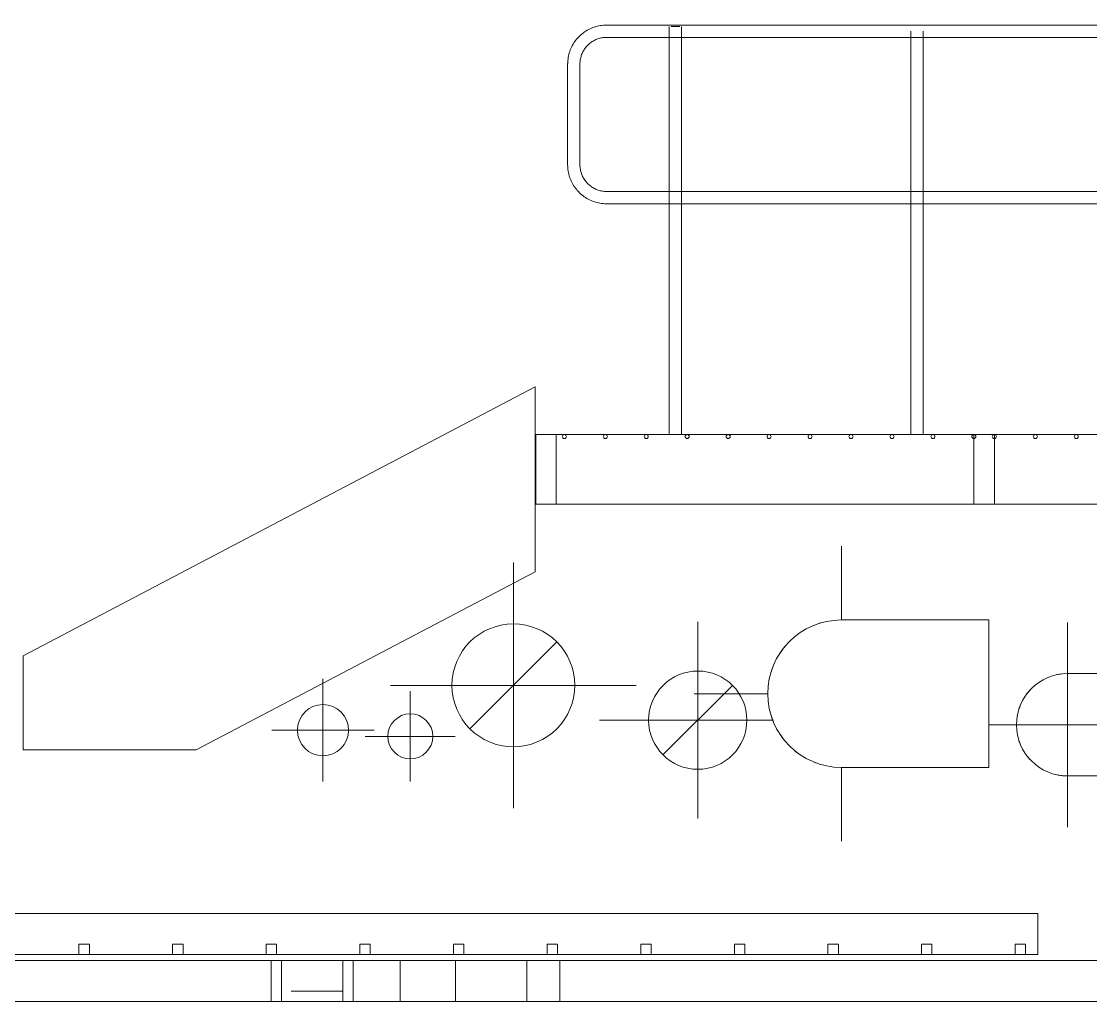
# Model space of a CAD drawing. Header units: centimetres. Extents: x -13467 to 3766, y -437 to 1921.
# Drawn here: x -2742.6 to -2481.5, y 661.3 to 900.7 of the extents above; entities that cross this region are included whole.
import ezdxf

# ---------------------------------------------------------------- set-up
doc = ezdxf.new("R2010")
doc.units = ezdxf.units.CM
for name, color, linetype, lineweight in [('A-FLOR-HRAL', 7, 'Continuous', 9), ('A-GENM', 7, 'Continuous', 9), ('E-CABL-TRAY', 7, 'Continuous', 9), ('M-HVAC-DUCT', 7, 'Continuous', 9), ('M-HVAC-DUCT-CNTR', 7, 'Continuous', 9), ('P-PIPE', 7, 'Continuous', 9), ('P-PIPE-CNTR', 7, 'Continuous', 9), ('S-STRS', 7, 'Continuous', 9)]:
    doc.layers.add(name, color=color, linetype=linetype, lineweight=lineweight)
doc.layers.add('M-HVAC-DUCT-ANNO', color=7, linetype='Continuous', lineweight=9, true_color=0x007f00)

# ---------------------------------------------------------------- blocks, each defined once
blk = doc.blocks.new('M_RVR_Grating - 1_12 x 1_00-V95-Sección 1-2')
at = {"layer": 'A-GENM', "color": 8, "true_color": 0x808080}
for p, q in [((-2065.62, 799.81), (-1953.62, 799.81)), ((-2065.62, 799.81), (-2065.62, 782.81)), ((-2065.62, 799.81), (-2060.62, 799.81)), ((-2065.62, 799.81), (-2065.62, 782.81)), ((-2060.62, 799.81), (-2060.62, 782.81)), ((-1958.62, 799.81), (-1953.62, 799.81)), ((-1958.62, 799.81), (-1958.62, 782.81)), ((-1953.62, 782.81), (-1953.62, 799.81)), ((-1953.62, 799.81), (-1953.62, 782.81)), ((-1953.62, 782.81), (-2065.62, 782.81)), ((-2060.62, 782.81), (-2065.62, 782.81)), ((-1953.62, 782.81), (-1958.62, 782.81))]:
    blk.add_line(p, q, dxfattribs=at)
for centre, start, end in [((-2058.62, 799.31), 0, 180), ((-2058.62, 799.31), 180, 0), ((-2048.62, 799.31), 0, 180), ((-2048.62, 799.31), 180, 0), ((-2038.62, 799.31), 0, 180), ((-2038.62, 799.31), 180, 0), ((-2028.62, 799.31), 0, 180), ((-2028.62, 799.31), 180, 0), ((-2018.62, 799.31), 0, 180), ((-2018.62, 799.31), 180, 0), ((-2008.62, 799.31), 0, 180), ((-2008.62, 799.31), 180, 0), ((-1998.62, 799.31), 0, 180), ((-1998.62, 799.31), 180, 0), ((-1988.62, 799.31), 0, 180), ((-1988.62, 799.31), 180, 0), ((-1978.62, 799.31), 0, 180), ((-1978.62, 799.31), 180, 0), ((-1968.62, 799.31), 0, 180), ((-1968.62, 799.31), 180, 0), ((-1958.62, 799.31), 0, 180), ((-1958.62, 799.31), 180, 0)]:
    blk.add_arc(centre, 0.5, start, end, dxfattribs=at)
blk = doc.blocks.new('M_RVR_Grating - 1_12 x 1_00-V96-Sección 1-2')
at = {"layer": 'A-GENM', "color": 8, "true_color": 0x808080}
for p, q in [((-1958.62, 799.81), (-1846.62, 799.81)), ((-1958.62, 799.81), (-1958.62, 782.81)), ((-1958.62, 799.81), (-1953.62, 799.81)), ((-1958.62, 782.81), (-1958.62, 799.81)), ((-1953.62, 782.81), (-1953.62, 799.81)), ((-1851.62, 799.81), (-1846.62, 799.81)), ((-1851.62, 782.81), (-1851.62, 799.81)), ((-1846.62, 782.81), (-1846.62, 799.81)), ((-1846.62, 782.81), (-1846.62, 799.81)), ((-1846.62, 782.81), (-1958.62, 782.81)), ((-1953.62, 782.81), (-1958.62, 782.81)), ((-1846.62, 782.81), (-1851.62, 782.81))]:
    blk.add_line(p, q, dxfattribs=at)
for centre, start, end in [((-1953.62, 799.31), 0, 180), ((-1953.62, 799.31), 180, 0), ((-1943.62, 799.31), 0, 180), ((-1943.62, 799.31), 180, 0), ((-1933.62, 799.31), 0, 180), ((-1933.62, 799.31), 180, 0), ((-1923.62, 799.31), 0, 180), ((-1923.62, 799.31), 180, 0), ((-1913.62, 799.31), 0, 180), ((-1913.62, 799.31), 180, 0), ((-1903.62, 799.31), 0, 180), ((-1903.62, 799.31), 180, 0), ((-1893.62, 799.31), 0, 180), ((-1893.62, 799.31), 180, 0), ((-1883.62, 799.31), 0, 180), ((-1883.62, 799.31), 180, 0), ((-1873.62, 799.31), 0, 180), ((-1873.62, 799.31), 180, 0), ((-1863.62, 799.31), 0, 180), ((-1863.62, 799.31), 180, 0), ((-1853.62, 799.31), 0, 180), ((-1853.62, 799.31), 180, 0)]:
    blk.add_arc(centre, 0.5, start, end, dxfattribs=at)
blk = doc.blocks.new('Railings 92 - Railings 41-1817481-Sección 1-2')
at = {"layer": 'A-FLOR-HRAL', "color": 8, "true_color": 0x808080}
for p, q in [((-1774.25, 899.76), (-2048.31, 899.76)), ((-2032.99, 899.42), (-2032.99, 799.81)), ((-2030.42, 899.42), (-2032.55, 899.42)), ((-2029.99, 799.81), (-2029.99, 899.42)), ((-1974.04, 898.26), (-1974.04, 799.81)), ((-1971.04, 799.81), (-1971.04, 898.26)), ((-1861.58, 900.09), (-1861.58, 799.81)), ((-1858.58, 900.09), (-1861.58, 900.09)), ((-1858.58, 799.81), (-1858.58, 900.09)), ((-1786.81, 900.66), (-1786.81, 799.81)), ((-1783.81, 900.66), (-1786.81, 900.66)), ((-1783.81, 799.81), (-1783.81, 900.66)), ((-2048.31, 896.76), (-1774.25, 896.76)), ((-2057.81, 890.26), (-2057.81, 865.64)), ((-2054.81, 865.64), (-2054.81, 890.26)), ((-1767.75, 890.26), (-1767.75, 865.64)), ((-1764.75, 865.64), (-1764.75, 890.26)), ((-1774.25, 859.14), (-2048.31, 859.14)), ((-2048.31, 856.14), (-1774.25, 856.14))]:
    blk.add_line(p, q, dxfattribs=at)
at = {"layer": 'A-FLOR-HRAL', "color": 8, "true_color": 0x808080, "flags": 128}
for points in [[(-2048.31, 899.76), (-2048.69, 899.75), (-2049.06, 899.73), (-2049.44, 899.69), (-2049.82, 899.64), (-2050.19, 899.57), (-2050.56, 899.48), (-2050.93, 899.39), (-2051.29, 899.27), (-2051.65, 899.15), (-2052, 899.01), (-2052.35, 898.85), (-2052.69, 898.68), (-2053.03, 898.5), (-2053.35, 898.31), (-2053.67, 898.1), (-2053.98, 897.88), (-2054.28, 897.64), (-2054.57, 897.4), (-2054.85, 897.14), (-2055.12, 896.88), (-2055.38, 896.6), (-2055.63, 896.31), (-2055.86, 896.01), (-2056.09, 895.71), (-2056.3, 895.39), (-2056.5, 895.07), (-2056.68, 894.73), (-2056.86, 894.4), (-2057.01, 894.05), (-2057.16, 893.7), (-2057.29, 893.34), (-2057.41, 892.98), (-2057.51, 892.61), (-2057.59, 892.24), (-2057.67, 891.87), (-2057.72, 891.5), (-2057.77, 891.12), (-2057.79, 890.74), (-2057.8, 890.36), (-2057.81, 890.26)], [(-1764.75, 890.26), (-1764.76, 890.64), (-1764.78, 891.02), (-1764.82, 891.39), (-1764.88, 891.77), (-1764.94, 892.14), (-1765.03, 892.51), (-1765.12, 892.88), (-1765.24, 893.24), (-1765.36, 893.6), (-1765.5, 893.96), (-1765.66, 894.3), (-1765.83, 894.64), (-1766.01, 894.98), (-1766.2, 895.3), (-1766.41, 895.62), (-1766.63, 895.93), (-1766.87, 896.23), (-1767.11, 896.52), (-1767.37, 896.8), (-1767.64, 897.07), (-1767.91, 897.33), (-1768.2, 897.58), (-1768.5, 897.81), (-1768.81, 898.04), (-1769.12, 898.25), (-1769.44, 898.45), (-1769.78, 898.64), (-1770.11, 898.81), (-1770.46, 898.97), (-1770.81, 899.11), (-1771.17, 899.24), (-1771.53, 899.36), (-1771.9, 899.46), (-1772.27, 899.55), (-1772.64, 899.62), (-1773.01, 899.68), (-1773.39, 899.72), (-1773.77, 899.74), (-1774.15, 899.76), (-1774.25, 899.76)], [(-2054.81, 890.26), (-2054.8, 890.52), (-2054.78, 890.78), (-2054.76, 891.03), (-2054.72, 891.29), (-2054.68, 891.55), (-2054.62, 891.8), (-2054.55, 892.05), (-2054.48, 892.3), (-2054.39, 892.55), (-2054.29, 892.79), (-2054.19, 893.03), (-2054.07, 893.26), (-2053.95, 893.49), (-2053.81, 893.71), (-2053.67, 893.93), (-2053.52, 894.14), (-2053.36, 894.34), (-2053.19, 894.54), (-2053.02, 894.73), (-2052.83, 894.92), (-2052.64, 895.1), (-2052.45, 895.27), (-2052.24, 895.43), (-2052.03, 895.58), (-2051.82, 895.73), (-2051.6, 895.86), (-2051.37, 895.99), (-2051.14, 896.11), (-2050.9, 896.22), (-2050.66, 896.31), (-2050.42, 896.4), (-2050.17, 896.48), (-2049.92, 896.55), (-2049.67, 896.61), (-2049.41, 896.66), (-2049.15, 896.7), (-2048.89, 896.73), (-2048.64, 896.75), (-2048.38, 896.76), (-2048.31, 896.76)], [(-1774.25, 896.76), (-1773.99, 896.75), (-1773.73, 896.74), (-1773.48, 896.71), (-1773.22, 896.67), (-1772.96, 896.63), (-1772.71, 896.57), (-1772.46, 896.5), (-1772.21, 896.43), (-1771.96, 896.34), (-1771.72, 896.24), (-1771.49, 896.14), (-1771.25, 896.02), (-1771.02, 895.9), (-1770.8, 895.76), (-1770.58, 895.62), (-1770.37, 895.47), (-1770.17, 895.31), (-1769.97, 895.14), (-1769.78, 894.97), (-1769.59, 894.79), (-1769.41, 894.6), (-1769.24, 894.4), (-1769.08, 894.19), (-1768.93, 893.98), (-1768.78, 893.77), (-1768.65, 893.55), (-1768.52, 893.32), (-1768.4, 893.09), (-1768.29, 892.85), (-1768.2, 892.61), (-1768.11, 892.37), (-1768.03, 892.12), (-1767.96, 891.87), (-1767.9, 891.62), (-1767.85, 891.36), (-1767.81, 891.1), (-1767.78, 890.85), (-1767.76, 890.59), (-1767.75, 890.33), (-1767.75, 890.26)], [(-2057.81, 865.64), (-2057.8, 865.26), (-2057.77, 864.88), (-2057.74, 864.5), (-2057.68, 864.12), (-2057.62, 863.75), (-2057.53, 863.38), (-2057.44, 863.01), (-2057.32, 862.65), (-2057.2, 862.29), (-2057.06, 861.94), (-2056.9, 861.59), (-2056.73, 861.25), (-2056.55, 860.92), (-2056.35, 860.59), (-2056.15, 860.27), (-2055.93, 859.96), (-2055.69, 859.66), (-2055.45, 859.37), (-2055.19, 859.09), (-2054.92, 858.82), (-2054.65, 858.56), (-2054.36, 858.32), (-2054.06, 858.08), (-2053.75, 857.85), (-2053.44, 857.64), (-2053.11, 857.44), (-2052.78, 857.26), (-2052.44, 857.09), (-2052.1, 856.93), (-2051.75, 856.78), (-2051.39, 856.65), (-2051.03, 856.54), (-2050.66, 856.43), (-2050.29, 856.35), (-2049.92, 856.28), (-2049.54, 856.22), (-2049.17, 856.18), (-2048.79, 856.15), (-2048.41, 856.14), (-2048.31, 856.14)], [(-2048.31, 859.14), (-2048.57, 859.14), (-2048.82, 859.16), (-2049.08, 859.18), (-2049.34, 859.22), (-2049.6, 859.27), (-2049.85, 859.32), (-2050.1, 859.39), (-2050.35, 859.47), (-2050.6, 859.55), (-2050.84, 859.65), (-2051.07, 859.76), (-2051.31, 859.87), (-2051.53, 860), (-2051.76, 860.13), (-2051.98, 860.27), (-2052.19, 860.42), (-2052.39, 860.58), (-2052.59, 860.75), (-2052.78, 860.93), (-2052.97, 861.11), (-2053.15, 861.3), (-2053.32, 861.5), (-2053.48, 861.7), (-2053.63, 861.91), (-2053.77, 862.13), (-2053.91, 862.35), (-2054.04, 862.57), (-2054.16, 862.81), (-2054.26, 863.04), (-2054.36, 863.28), (-2054.45, 863.53), (-2054.53, 863.77), (-2054.6, 864.02), (-2054.66, 864.28), (-2054.71, 864.53), (-2054.75, 864.79), (-2054.78, 865.05), (-2054.8, 865.31), (-2054.8, 865.57), (-2054.81, 865.64)], [(-1774.25, 856.14), (-1773.87, 856.14), (-1773.49, 856.17), (-1773.12, 856.21), (-1772.74, 856.26), (-1772.37, 856.33), (-1772, 856.41), (-1771.63, 856.51), (-1771.27, 856.62), (-1770.91, 856.75), (-1770.55, 856.89), (-1770.21, 857.04), (-1769.87, 857.21), (-1769.53, 857.39), (-1769.21, 857.59), (-1768.89, 857.8), (-1768.58, 858.02), (-1768.28, 858.25), (-1767.99, 858.49), (-1767.71, 858.75), (-1767.44, 859.02), (-1767.18, 859.3), (-1766.93, 859.58), (-1766.7, 859.88), (-1766.47, 860.19), (-1766.26, 860.5), (-1766.06, 860.83), (-1765.88, 861.16), (-1765.7, 861.5), (-1765.54, 861.84), (-1765.4, 862.19), (-1765.27, 862.55), (-1765.15, 862.91), (-1765.05, 863.28), (-1764.96, 863.65), (-1764.89, 864.02), (-1764.84, 864.4), (-1764.79, 864.78), (-1764.77, 865.15), (-1764.75, 865.53), (-1764.75, 865.64)], [(-1767.75, 865.64), (-1767.76, 865.38), (-1767.77, 865.12), (-1767.8, 864.86), (-1767.84, 864.6), (-1767.88, 864.35), (-1767.94, 864.09), (-1768.01, 863.84), (-1768.08, 863.59), (-1768.17, 863.35), (-1768.27, 863.11), (-1768.37, 862.87), (-1768.49, 862.64), (-1768.61, 862.41), (-1768.75, 862.18), (-1768.89, 861.97), (-1769.04, 861.76), (-1769.2, 861.55), (-1769.37, 861.35), (-1769.54, 861.16), (-1769.73, 860.97), (-1769.92, 860.8), (-1770.11, 860.63), (-1770.32, 860.47), (-1770.53, 860.31), (-1770.74, 860.17), (-1770.96, 860.03), (-1771.19, 859.9), (-1771.42, 859.79), (-1771.66, 859.68), (-1771.9, 859.58), (-1772.14, 859.49), (-1772.39, 859.41), (-1772.64, 859.34), (-1772.89, 859.28), (-1773.15, 859.23), (-1773.41, 859.19), (-1773.66, 859.16), (-1773.92, 859.15), (-1774.18, 859.14), (-1774.25, 859.14)]]:
    blk.add_lwpolyline(points, dxfattribs=at)
blk = doc.blocks.new('PQ_RVR_EST-01_ZZ_ZZ_MO_T_A_rvt-2-Sección 1-2')
at = {"layer": 'S-STRS'}
for p, q in [((-2190.75, 745.8), (-2065.75, 811.43)), ((-2065.75, 766.25), (-2065.75, 811.43)), ((-2148.53, 722.79), (-2065.75, 766.25)), ((-2190.75, 722.79), (-2190.75, 745.8)), ((-2148.53, 722.79), (-2190.75, 722.79))]:
    blk.add_line(p, q, dxfattribs=at)
at = {"layer": 'A-FLOR-HRAL', "lineweight": 25}
blk.add_blockref('Railings 92 - Railings 41-1817481-Sección 1-2', (0, 0), dxfattribs=at)
at = {"layer": 'A-GENM', "lineweight": 25}
for name in ['M_RVR_Grating - 1_12 x 1_00-V95-Sección 1-2', 'M_RVR_Grating - 1_12 x 1_00-V96-Sección 1-2']:
    blk.add_blockref(name, (0, 0), dxfattribs=at)
blk = doc.blocks.new('M_Round Elbow - 1 D-1422211-Sección 1-2')
at = {"layer": 'M-HVAC-DUCT', "color": 6, "true_color": 0xff00ff}
for p, q in [((-1954.95, 736.52), (-1954.95, 754.52)), ((-1954.95, 718.52), (-1954.95, 736.52))]:
    blk.add_line(p, q, dxfattribs=at)
at = {"layer": 'M-HVAC-DUCT', "color": 6, "true_color": 0xff00ff, "flags": 128}
for points in [[(-1954.95, 754.52), (-1956.39, 754.52), (-1957.82, 754.52), (-1959.26, 754.52), (-1960.68, 754.52), (-1962.1, 754.52), (-1963.5, 754.52), (-1964.9, 754.52), (-1966.27, 754.52), (-1967.63, 754.52), (-1968.97, 754.52), (-1970.28, 754.52), (-1971.57, 754.52), (-1972.84, 754.52), (-1974.07, 754.52), (-1975.27, 754.52), (-1976.45, 754.52), (-1977.58, 754.52), (-1978.69, 754.52), (-1979.75, 754.52), (-1980.77, 754.52), (-1981.75, 754.52), (-1982.69, 754.52), (-1983.59, 754.52), (-1984.44, 754.52), (-1985.24, 754.52), (-1985.99, 754.52), (-1986.7, 754.52), (-1987.35, 754.52), (-1987.95, 754.52), (-1988.5, 754.52), (-1989, 754.52), (-1989.44, 754.52), (-1989.82, 754.52), (-1990.15, 754.52), (-1990.42, 754.52), (-1990.64, 754.52), (-1990.8, 754.52), (-1990.9, 754.52), (-1990.95, 754.52), (-1990.95, 754.52)], [(-1990.95, 718.52), (-1990.92, 718.52), (-1990.83, 718.52), (-1990.69, 718.52), (-1990.49, 718.52), (-1990.23, 718.52), (-1989.92, 718.52), (-1989.55, 718.52), (-1989.12, 718.52), (-1988.64, 718.52), (-1988.11, 718.52), (-1987.52, 718.52), (-1986.88, 718.52), (-1986.19, 718.52), (-1985.45, 718.52), (-1984.66, 718.52), (-1983.82, 718.52), (-1982.94, 718.52), (-1982.01, 718.52), (-1981.04, 718.52), (-1980.03, 718.52), (-1978.98, 718.52), (-1977.88, 718.52), (-1976.76, 718.52), (-1975.59, 718.52), (-1974.4, 718.52), (-1973.17, 718.52), (-1971.92, 718.52), (-1970.63, 718.52), (-1969.32, 718.52), (-1967.99, 718.52), (-1966.64, 718.52), (-1965.27, 718.52), (-1963.88, 718.52), (-1962.48, 718.52), (-1961.07, 718.52), (-1959.64, 718.52), (-1958.21, 718.52), (-1956.78, 718.52), (-1955.34, 718.52), (-1954.95, 718.52)]]:
    blk.add_lwpolyline(points, dxfattribs=at)
at = {"layer": 'M-HVAC-DUCT', "color": 6, "true_color": 0xff00ff}
for start, end in [(90, 180), (180, 270)]:
    blk.add_arc((-1990.95, 736.52), 18, start, end, dxfattribs=at)
blk = doc.blocks.new('M_Round Elbow - 1 D-V111-Sección 1-2')
at = {"layer": 'M-HVAC-DUCT', "color": 6, "true_color": 0xff00ff}
for p, q in [((-1910.73, 728.93), (-1910.73, 741.43)), ((-1910.73, 716.43), (-1910.73, 728.93))]:
    blk.add_line(p, q, dxfattribs=at)
at = {"layer": 'M-HVAC-DUCT', "color": 6, "true_color": 0xff00ff, "flags": 128}
for points in [[(-1910.73, 741.43), (-1911.73, 741.43), (-1912.73, 741.43), (-1913.72, 741.43), (-1914.71, 741.43), (-1915.7, 741.43), (-1916.67, 741.43), (-1917.64, 741.43), (-1918.59, 741.43), (-1919.54, 741.43), (-1920.46, 741.43), (-1921.38, 741.43), (-1922.27, 741.43), (-1923.15, 741.43), (-1924.01, 741.43), (-1924.84, 741.43), (-1925.66, 741.43), (-1926.45, 741.43), (-1927.21, 741.43), (-1927.95, 741.43), (-1928.66, 741.43), (-1929.34, 741.43), (-1930, 741.43), (-1930.62, 741.43), (-1931.21, 741.43), (-1931.77, 741.43), (-1932.29, 741.43), (-1932.78, 741.43), (-1933.23, 741.43), (-1933.65, 741.43), (-1934.03, 741.43), (-1934.37, 741.43), (-1934.68, 741.43), (-1934.95, 741.43), (-1935.18, 741.43), (-1935.36, 741.43), (-1935.51, 741.43), (-1935.63, 741.43), (-1935.7, 741.43), (-1935.73, 741.43), (-1935.73, 741.43)], [(-1935.73, 716.43), (-1935.71, 716.43), (-1935.65, 716.43), (-1935.55, 716.43), (-1935.41, 716.43), (-1935.23, 716.43), (-1935.01, 716.43), (-1934.75, 716.43), (-1934.46, 716.43), (-1934.13, 716.43), (-1933.75, 716.43), (-1933.35, 716.43), (-1932.9, 716.43), (-1932.42, 716.43), (-1931.91, 716.43), (-1931.36, 716.43), (-1930.78, 716.43), (-1930.17, 716.43), (-1929.52, 716.43), (-1928.85, 716.43), (-1928.15, 716.43), (-1927.41, 716.43), (-1926.66, 716.43), (-1925.87, 716.43), (-1925.07, 716.43), (-1924.24, 716.43), (-1923.38, 716.43), (-1922.51, 716.43), (-1921.62, 716.43), (-1920.71, 716.43), (-1919.79, 716.43), (-1918.85, 716.43), (-1917.9, 716.43), (-1916.93, 716.43), (-1915.96, 716.43), (-1914.98, 716.43), (-1913.99, 716.43), (-1913, 716.43), (-1912, 716.43), (-1911, 716.43), (-1910.73, 716.43)]]:
    blk.add_lwpolyline(points, dxfattribs=at)
at = {"layer": 'M-HVAC-DUCT', "color": 6, "true_color": 0xff00ff}
for start, end in [(90, 180), (180, 270)]:
    blk.add_arc((-1935.73, 728.93), 12.5, start, end, dxfattribs=at)
blk = doc.blocks.new('EPC_Codo 90_ - Codo 90_-1643781-Sección 1-2')
at = {"layer": 'E-CABL-TRAY'}
for p, q in [((-2085.18, 661.35), (-2085.18, 671.35)), ((-2079.53, 671.35), (-2085.18, 671.35)), ((-2067.81, 671.35), (-2079.53, 671.35)), ((-2067.81, 661.35), (-2067.81, 671.35)), ((-2079.53, 661.35), (-2085.18, 661.35)), ((-2079.53, 661.35), (-2067.81, 661.35))]:
    blk.add_line(p, q, dxfattribs=at)
blk = doc.blocks.new('EPC_Derivación_T_ - Derivación_T_-1476366-Sección 1-2')
at = {"layer": 'E-CABL-TRAY'}
for p, q in [((-2067.81, 671.35), (-2067.71, 671.35)), ((-2067.71, 671.35), (-2059.71, 671.35)), ((-2059.71, 661.35), (-2059.71, 671.35)), ((-2067.71, 661.35), (-2067.81, 661.35)), ((-2059.71, 661.35), (-2067.71, 661.35))]:
    blk.add_line(p, q, dxfattribs=at)
blk = doc.blocks.new('PQ_RVR_MEP-01_ZZ_ZZ_MO_T_A_rvt-2-Sección 1-2')
at = {"layer": 'E-CABL-TRAY'}
for p, q in [((-2313.02, 682.85), (-1943.02, 682.85)), ((-1943.02, 682.85), (-1943.02, 672.85)), ((-2174.59, 675.39), (-2177.13, 675.39)), ((-2177.13, 675.39), (-2177.13, 672.85)), ((-2174.59, 672.85), (-2174.59, 675.39)), ((-2151.73, 675.39), (-2154.27, 675.39)), ((-2154.27, 675.39), (-2154.27, 672.85)), ((-2151.73, 672.85), (-2151.73, 675.39)), ((-2128.87, 675.39), (-2131.41, 675.39)), ((-2131.41, 675.39), (-2131.41, 672.85)), ((-2128.87, 672.85), (-2128.87, 675.39)), ((-2106.01, 675.39), (-2108.55, 675.39)), ((-2108.55, 675.39), (-2108.55, 672.85)), ((-2106.01, 672.85), (-2106.01, 675.39)), ((-2083.15, 675.39), (-2085.69, 675.39)), ((-2085.69, 675.39), (-2085.69, 672.85)), ((-2083.15, 672.85), (-2083.15, 675.39)), ((-2060.29, 675.39), (-2062.83, 675.39)), ((-2062.83, 675.39), (-2062.83, 672.85)), ((-2060.29, 672.85), (-2060.29, 675.39)), ((-2037.43, 675.39), (-2039.97, 675.39)), ((-2039.97, 675.39), (-2039.97, 672.85)), ((-2037.43, 672.85), (-2037.43, 675.39)), ((-2014.57, 675.39), (-2017.11, 675.39)), ((-2017.11, 675.39), (-2017.11, 672.85)), ((-2014.57, 672.85), (-2014.57, 675.39)), ((-1991.71, 675.39), (-1994.25, 675.39)), ((-1994.25, 675.39), (-1994.25, 672.85)), ((-1991.71, 672.85), (-1991.71, 675.39)), ((-1968.85, 675.39), (-1971.39, 675.39)), ((-1971.39, 675.39), (-1971.39, 672.85)), ((-1968.85, 672.85), (-1968.85, 675.39)), ((-1945.99, 675.39), (-1948.53, 675.39)), ((-1948.53, 675.39), (-1948.53, 672.85)), ((-1945.99, 672.85), (-1945.99, 675.39)), ((-2130.21, 671.35), (-2454.81, 671.35)), ((-2197.45, 672.85), (-2177.13, 672.85)), ((-2177.13, 672.85), (-2174.59, 672.85)), ((-2174.59, 672.85), (-2154.27, 672.85)), ((-2154.27, 672.85), (-2151.73, 672.85)), ((-2151.73, 672.85), (-2131.41, 672.85)), ((-2131.41, 672.85), (-2128.87, 672.85)), ((-2127.67, 671.35), (-2130.21, 671.35)), ((-2130.21, 671.35), (-2130.21, 661.35)), ((-2128.87, 672.85), (-2108.55, 672.85)), ((-2127.67, 661.35), (-2127.67, 671.35)), ((-2127.67, 671.35), (-2116.73, 671.35)), ((-2112.72, 671.35), (-2116.73, 671.35)), ((-2110.18, 671.35), (-2112.72, 671.35)), ((-2112.72, 671.35), (-2112.72, 661.35)), ((-2110.18, 661.35), (-2110.18, 671.35)), ((-2110.18, 671.35), (-2104.38, 671.35)), ((-2108.55, 672.85), (-2106.01, 672.85)), ((-2106.01, 672.85), (-2085.69, 672.85)), ((-2098.72, 671.35), (-2104.38, 671.35)), ((-2098.72, 661.35), (-2098.72, 671.35)), ((-2098.72, 671.35), (-2085.18, 671.35)), ((-2098.72, 671.35), (-2098.72, 661.35)), ((-2085.69, 672.85), (-2083.15, 672.85)), ((-2085.18, 671.35), (-2085.18, 661.35)), ((-2083.15, 672.85), (-2062.83, 672.85)), ((-2062.83, 672.85), (-2060.29, 672.85)), ((-2060.29, 672.85), (-2039.97, 672.85)), ((-2059.71, 661.35), (-2059.71, 671.35)), ((-2059.71, 671.35), (-1719.32, 671.35)), ((-2039.97, 672.85), (-2037.43, 672.85)), ((-2037.43, 672.85), (-2017.11, 672.85)), ((-2017.11, 672.85), (-2014.57, 672.85)), ((-2014.57, 672.85), (-1994.25, 672.85)), ((-1994.25, 672.85), (-1991.71, 672.85)), ((-1991.71, 672.85), (-1971.39, 672.85)), ((-1971.39, 672.85), (-1968.85, 672.85)), ((-1968.85, 672.85), (-1948.53, 672.85)), ((-1948.53, 672.85), (-1945.99, 672.85)), ((-1945.99, 672.85), (-1943.02, 672.85)), ((-2112.72, 663.89), (-2125.33, 663.89)), ((-2130.21, 661.35), (-2454.81, 661.35)), ((-2130.21, 661.35), (-2127.67, 661.35)), ((-2125.31, 661.35), (-2127.67, 661.35)), ((-2125.33, 661.35), (-2112.72, 661.35)), ((-2112.72, 661.35), (-2110.18, 661.35)), ((-2104.38, 661.35), (-2110.18, 661.35)), ((-2104.38, 661.35), (-2098.72, 661.35)), ((-2098.72, 661.35), (-2085.18, 661.35)), ((-2059.71, 661.35), (-1709.71, 661.35))]:
    blk.add_line(p, q, dxfattribs=at)
at = {"layer": 'M-HVAC-DUCT-ANNO', "color": 6, "true_color": 0xff00ff}
for p, q in [((-2060.46, 749.17), (-2081.67, 727.95)), ((-2017.56, 738.55), (-2034.53, 721.57))]:
    blk.add_line(p, q, dxfattribs=at)
for centre, radius, start, end in [((-2071.07, 738.56), 15, 0, 180), ((-1990.95, 736.52), 18, 106.6513, 112.0128), ((-1990.95, 736.52), 18, 123.4073, 129.6945), ((-1990.95, 736.52), 18, 140.3802, 146.5927), ((-2026.04, 730.06), 12, 0, 180), ((-1990.95, 736.52), 18, 157.9872, 163.3487), ((-1935.73, 728.93), 12.5, 96.6454, 102.023), ((-2071.07, 738.56), 15, 180, 360), ((-1935.73, 728.93), 12.5, 137.977, 143.3546), ((-1935.73, 728.93), 12.5, 156.6454, 162.023), ((-1990.95, 736.52), 18, 196.6513, 202.0128), ((-2026.04, 730.06), 12, 180, 360), ((-1990.95, 736.52), 18, 213.4073, 219.6198), ((-1935.73, 728.93), 12.5, 197.977, 203.3546), ((-1990.95, 736.52), 18, 230.3055, 236.5927), ((-1935.73, 728.93), 12.5, 216.6454, 222.023), ((-1990.95, 736.52), 18, 247.9872, 253.3487), ((-1935.73, 728.93), 12.5, 257.977, 263.3546)]:
    blk.add_arc(centre, radius, start, end, dxfattribs=at)
at = {"layer": 'M-HVAC-DUCT-CNTR', "color": 6, "true_color": 0xff00ff}
for p, q in [((-1990.95, 754.5), (-1990.95, 772.52)), ((-2071.07, 708.56), (-2071.07, 768.56)), ((-2026.04, 706.06), (-2026.04, 754.06)), ((-1935.73, 703.93), (-1935.73, 753.93)), ((-2101.07, 738.56), (-2041.07, 738.56)), ((-2026.95, 736.52), (-2008.9, 736.52)), ((-2050.04, 730.06), (-2007.58, 730.06)), ((-1954.95, 728.93), (-1910.73, 728.93)), ((-1990.95, 700.52), (-1990.95, 718.53))]:
    blk.add_line(p, q, dxfattribs=at)
at = {"layer": 'P-PIPE', "color": 6, "true_color": 0xff00ff}
for centre, radius, start, end in [((-2117.56, 727.62), 6.25, 0, 180), ((-2096.24, 726.1), 5.5, 0, 180), ((-2117.56, 727.62), 6.25, 180, 0), ((-2096.24, 726.1), 5.5, 180, 0)]:
    blk.add_arc(centre, radius, start, end, dxfattribs=at)
at = {"layer": 'P-PIPE-CNTR', "color": 6, "true_color": 0xff00ff}
for p, q in [((-2117.56, 715.12), (-2117.56, 740.12)), ((-2096.24, 715.1), (-2096.24, 737.1)), ((-2130.06, 727.62), (-2105.06, 727.62)), ((-2107.24, 726.1), (-2085.24, 726.1))]:
    blk.add_line(p, q, dxfattribs=at)
at = {"layer": 'E-CABL-TRAY', "lineweight": 9}
for name in ['EPC_Codo 90_ - Codo 90_-1643781-Sección 1-2', 'EPC_Derivación_T_ - Derivación_T_-1476366-Sección 1-2']:
    blk.add_blockref(name, (0, 0), dxfattribs=at)
at = {"layer": 'M-HVAC-DUCT', "lineweight": 9}
for name in ['M_Round Elbow - 1 D-1422211-Sección 1-2', 'M_Round Elbow - 1 D-V111-Sección 1-2']:
    blk.add_blockref(name, (0, 0), dxfattribs=at)

msp = doc.modelspace()

# ---------------------------------------------------------------- block references
at = {"lineweight": 5}
for name in ['PQ_RVR_EST-01_ZZ_ZZ_MO_T_A_rvt-2-Sección 1-2', 'PQ_RVR_MEP-01_ZZ_ZZ_MO_T_A_rvt-2-Sección 1-2']:
    msp.add_blockref(name, (-551.352, 0), dxfattribs=at)

doc.saveas('drawing.dxf')
